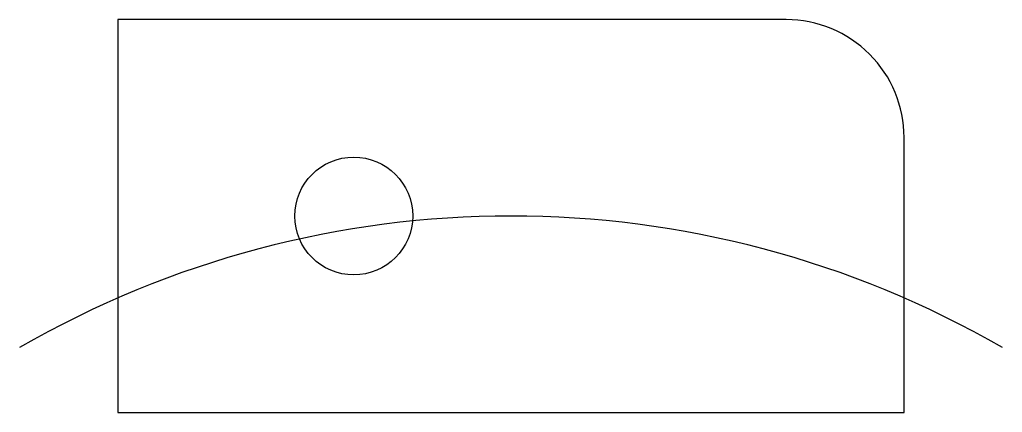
# Model space of a CAD drawing. Header units: metres. Extents: x -2.5 to 22.5, y 0 to 10.
import ezdxf

# ---------------------------------------------------------------- set-up
doc = ezdxf.new("R2010")
doc.units = ezdxf.units.M
for name, color, linetype in [('Trazo_Centerline', 7, 'Continuous'), ('Trazo_Patios', 7, 'Continuous'), ('Trazo_Terreno', 7, 'Continuous')]:
    doc.layers.add(name, color=color, linetype=linetype)

msp = doc.modelspace()

# ---------------------------------------------------------------- linework, layer by layer
at = {"layer": 'Trazo_Centerline'}
msp.add_arc((10, -20), 25, 60, 120, dxfattribs=at)
at = {"layer": 'Trazo_Patios'}
msp.add_circle((6, 5), 1.5, dxfattribs=at)
at = {"layer": 'Trazo_Terreno'}
msp.add_lwpolyline([(0, 0), (20, 0), (20, 7, 0.414214), (17, 10), (0, 10)], format="xyb", close=True, dxfattribs=at)

doc.saveas('drawing.dxf')
